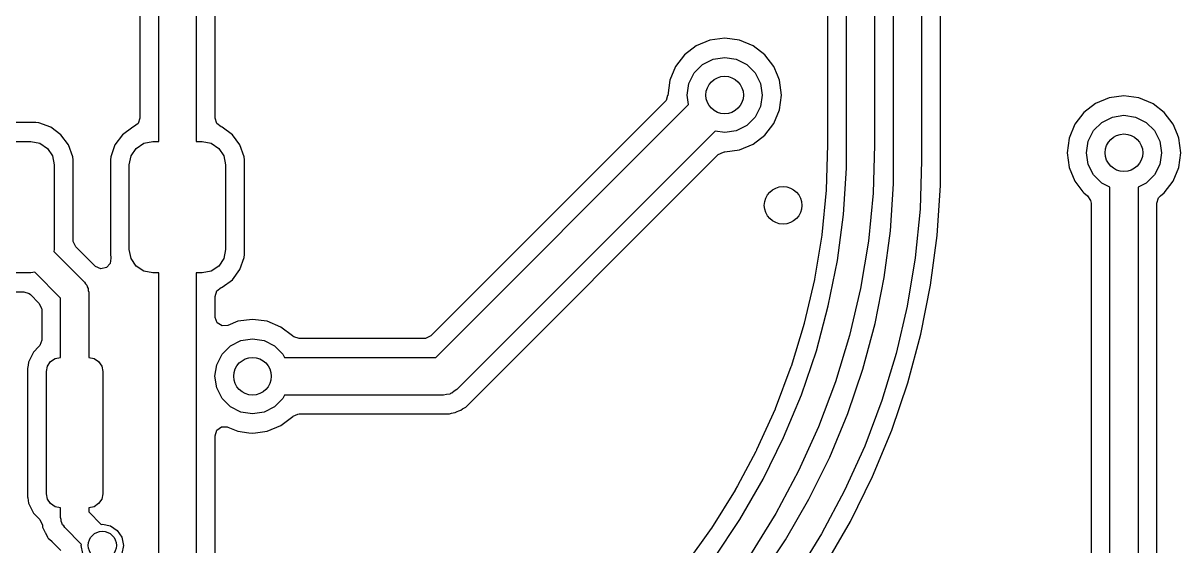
# Model space of a CAD drawing. Extents: x 0 to 2.79, y -2.39 to 0.
# Drawn here: x 1.7865 to 2.2719, y -1.0388 to -0.8197 of the extents above; entities that cross this region are included whole.
import ezdxf

# ---------------------------------------------------------------- set-up
doc = ezdxf.new("R2010")
doc.units = 0
doc.header["$MEASUREMENT"] = 0
doc.layers.add('BLACK', color=7, linetype='CONTINUOUS')

msp = doc.modelspace()

# ---------------------------------------------------------------- linework, layer by layer
at = {"layer": 'BLACK', "linetype": 'CONTINUOUS'}
for p, q in [((2.1238, -0.678453), (2.1238, -0.870657)), ((2.13169, -0.870689), (2.13169, -0.675953)), ((2.1435, -0.675953), (2.1435, -0.870689)), ((2.15138, -0.877222), (2.15138, -0.677921)), ((2.16319, -0.677921), (2.16319, -0.877222)), ((2.17108, -0.875036), (2.17108, -0.678017)), ((1.85906, -0.751673), (1.85906, -0.869291)), ((1.84331, -0.869291), (1.84331, -0.763976)), ((1.83541, -0.775768), (1.83541, -0.859479)), ((1.86695, -0.859479), (1.86695, -0.77229)), ((2.0687, -0.829182), (2.06376, -0.832971)), ((2.07445, -0.8268), (2.0687, -0.829182)), ((2.0687, -0.829182), (2.0687, -0.829182)), ((2.08062, -0.825987), (2.07445, -0.8268)), ((2.07445, -0.8268), (2.07445, -0.8268)), ((2.0868, -0.8268), (2.08062, -0.825987)), ((2.08062, -0.825987), (2.08062, -0.825987)), ((2.09255, -0.829182), (2.0868, -0.8268)), ((2.0868, -0.8268), (2.0868, -0.8268)), ((2.09749, -0.832971), (2.09255, -0.829182)), ((2.06376, -0.832972), (2.05997, -0.83791)), ((2.06376, -0.832971), (2.06376, -0.832972)), ((2.07137, -0.837092), (2.07576, -0.834856)), ((2.07576, -0.834856), (2.08062, -0.834085)), ((2.08062, -0.834085), (2.08549, -0.834856)), ((2.08549, -0.834856), (2.08988, -0.837092)), ((2.09749, -0.832972), (2.09749, -0.832971)), ((2.09749, -0.832971), (2.09749, -0.832971)), ((2.09749, -0.832971), (2.09749, -0.832971)), ((2.09749, -0.832971), (2.09749, -0.832971)), ((2.10128, -0.83791), (2.09749, -0.832972)), ((2.05997, -0.83791), (2.05759, -0.843661)), ((2.05997, -0.83791), (2.05997, -0.83791)), ((2.06788, -0.840576), (2.07137, -0.837092)), ((2.08988, -0.837092), (2.09336, -0.840576)), ((2.10277, -0.841513), (2.10128, -0.83791)), ((2.10128, -0.83791), (2.10128, -0.83791)), ((2.05759, -0.843661), (2.05675, -0.850086)), ((2.05759, -0.843661), (2.05759, -0.843661)), ((2.06565, -0.844966), (2.06788, -0.840576)), ((2.09336, -0.840576), (2.0956, -0.844966)), ((2.10366, -0.843661), (2.10277, -0.841513)), ((2.10447, -0.849833), (2.10366, -0.843661)), ((2.06488, -0.849833), (2.06565, -0.844966)), ((2.0956, -0.844966), (2.09637, -0.849833)), ((2.05564, -0.852521), (1.95735, -0.950807)), ((1.95948, -0.959843), (2.06551, -0.853815)), ((2.05603, -0.852056), (2.05564, -0.852521)), ((2.05668, -0.850077), (2.05603, -0.852056)), ((2.05675, -0.850086), (2.05668, -0.850077)), ((2.06551, -0.853815), (2.06488, -0.849833)), ((2.09637, -0.849833), (2.0956, -0.854699)), ((2.10366, -0.856005), (2.10447, -0.849833)), ((2.23611, -0.853365), (2.23117, -0.857154)), ((2.24186, -0.850983), (2.23611, -0.853365)), ((2.23611, -0.853365), (2.23611, -0.853365)), ((2.24803, -0.85017), (2.24186, -0.850982)), ((2.24186, -0.850982), (2.24186, -0.850983)), ((2.2542, -0.850982), (2.24803, -0.85017)), ((2.24803, -0.85017), (2.24803, -0.85017)), ((2.2542, -0.850983), (2.2542, -0.850982)), ((2.25995, -0.853365), (2.2542, -0.850983)), ((2.26021, -0.853563), (2.25995, -0.853365)), ((2.25995, -0.853365), (2.25995, -0.853365)), ((2.25995, -0.853365), (2.25995, -0.853365)), ((2.26489, -0.857154), (2.26021, -0.853563)), ((2.09336, -0.859089), (2.08988, -0.862573)), ((2.0956, -0.854699), (2.09336, -0.859089)), ((2.10128, -0.861756), (2.10366, -0.856005)), ((2.23117, -0.857154), (2.22738, -0.862093)), ((2.23117, -0.857154), (2.23117, -0.857154)), ((2.23878, -0.861275), (2.24317, -0.859038)), ((2.24317, -0.859038), (2.24803, -0.858268)), ((2.24803, -0.858268), (2.2529, -0.859038)), ((2.2529, -0.859038), (2.25729, -0.861275)), ((2.26868, -0.862093), (2.26489, -0.857154)), ((2.26489, -0.857154), (2.26489, -0.857154)), ((2.26489, -0.857154), (2.26489, -0.857154)), ((2.26489, -0.857154), (2.26489, -0.857154)), ((2.26489, -0.857154), (2.26489, -0.857154)), ((1.7918, -0.861398), (1.76686, -0.861398)), ((1.793, -0.86151), (1.7918, -0.861398)), ((1.7918, -0.861398), (1.7918, -0.861398)), ((1.79805, -0.863276), (1.793, -0.86151)), ((1.793, -0.86151), (1.793, -0.86151)), ((1.80235, -0.866451), (1.79805, -0.863276)), ((1.83247, -0.863276), (1.82816, -0.866451)), ((1.8328, -0.863158), (1.83247, -0.863276)), ((1.83247, -0.863276), (1.83247, -0.863276)), ((1.83467, -0.86177), (1.8328, -0.863158)), ((1.83541, -0.859479), (1.83467, -0.86177)), ((1.86764, -0.861698), (1.86695, -0.859479)), ((1.86956, -0.863158), (1.86764, -0.861698)), ((1.8699, -0.863276), (1.86956, -0.863158)), ((1.8742, -0.866451), (1.8699, -0.863276)), ((1.8699, -0.863276), (1.8699, -0.863276)), ((2.08988, -0.862573), (2.08549, -0.86481)), ((2.09749, -0.866694), (2.10128, -0.861756)), ((2.22738, -0.862093), (2.225, -0.867844)), ((2.22738, -0.862093), (2.22738, -0.862093)), ((2.23529, -0.864759), (2.23878, -0.861275)), ((2.25729, -0.861275), (2.26077, -0.864759)), ((2.27045, -0.866358), (2.26868, -0.862093)), ((2.26868, -0.862093), (2.26868, -0.862093)), ((1.8055, -0.870721), (1.80235, -0.866451)), ((1.80235, -0.866451), (1.80235, -0.866451)), ((1.80235, -0.866451), (1.80235, -0.866451)), ((1.80235, -0.866451), (1.80235, -0.866451)), ((1.80235, -0.866451), (1.80235, -0.866451)), ((1.82816, -0.866451), (1.82499, -0.870753)), ((1.82816, -0.866451), (1.82816, -0.866451)), ((1.87735, -0.870721), (1.8742, -0.866451)), ((1.8742, -0.866451), (1.8742, -0.866451)), ((1.8742, -0.866451), (1.8742, -0.866451)), ((1.8742, -0.866451), (1.8742, -0.866451)), ((1.8742, -0.866451), (1.8742, -0.866451)), ((2.07664, -0.86495), (1.96831, -0.973284)), ((2.08062, -0.865581), (2.07664, -0.86495)), ((2.08549, -0.86481), (2.08062, -0.865581)), ((2.09255, -0.870484), (2.09749, -0.866694)), ((2.225, -0.867844), (2.22419, -0.874016)), ((2.225, -0.867844), (2.225, -0.867844)), ((2.23305, -0.869149), (2.23529, -0.864759)), ((2.26077, -0.864759), (2.26301, -0.869149)), ((2.27106, -0.867844), (2.27045, -0.866358)), ((2.27188, -0.874016), (2.27106, -0.867844)), ((1.769, -0.869291), (1.78967, -0.869291)), ((1.78967, -0.869291), (1.79343, -0.870041)), ((1.79343, -0.870041), (1.79663, -0.872174)), ((1.79663, -0.872174), (1.79876, -0.875367)), ((1.80552, -0.870753), (1.8055, -0.870721)), ((1.80729, -0.875799), (1.80552, -0.870753)), ((1.82499, -0.870753), (1.82322, -0.875799)), ((1.83175, -0.875367), (1.83389, -0.872174)), ((1.83389, -0.872174), (1.83708, -0.870041)), ((1.83708, -0.870041), (1.84085, -0.869291)), ((1.84085, -0.869291), (1.84331, -0.869291)), ((1.85906, -0.869291), (1.86152, -0.869291)), ((1.86152, -0.869291), (1.86528, -0.870041)), ((1.86528, -0.870041), (1.86848, -0.872174)), ((1.86848, -0.872174), (1.87061, -0.875367)), ((1.87737, -0.870753), (1.87735, -0.870721)), ((1.87914, -0.875799), (1.87737, -0.870753)), ((2.08008, -0.873727), (2.08052, -0.873692)), ((2.08052, -0.873692), (2.08062, -0.873679)), ((2.08062, -0.873679), (2.0868, -0.872866)), ((2.08062, -0.873679), (2.08062, -0.873679)), ((2.0868, -0.872866), (2.09255, -0.870484)), ((2.1238, -0.870721), (2.12318, -0.88955)), ((2.1238, -0.870657), (2.1238, -0.870721)), ((2.13169, -0.88042), (2.13169, -0.870689)), ((2.1435, -0.870689), (2.14284, -0.890903)), ((2.1435, -0.870689), (2.1435, -0.870689)), ((2.23228, -0.874016), (2.23305, -0.869149)), ((2.26301, -0.869149), (2.26378, -0.874016)), ((1.79876, -0.875367), (1.79951, -0.879134)), ((1.8074, -0.876997), (1.80729, -0.875799)), ((1.80729, -0.875799), (1.80729, -0.875799)), ((1.8074, -0.910681), (1.8074, -0.876997)), ((1.8074, -0.876997), (1.8074, -0.876997)), ((1.82322, -0.875799), (1.82311, -0.876997)), ((1.82311, -0.876997), (1.82311, -0.916704)), ((1.82322, -0.875799), (1.82322, -0.875799)), ((1.831, -0.879134), (1.83175, -0.875367)), ((1.87061, -0.875367), (1.87136, -0.879134)), ((1.87925, -0.876997), (1.87914, -0.875799)), ((1.87914, -0.875799), (1.87914, -0.875799)), ((1.87925, -0.916704), (1.87925, -0.876997)), ((1.87925, -0.876997), (1.87925, -0.876997)), ((1.97301, -0.979743), (2.07794, -0.87482)), ((2.07794, -0.87482), (2.08008, -0.873727)), ((2.15138, -0.887081), (2.15138, -0.877222)), ((2.15138, -0.877222), (2.15138, -0.877222)), ((2.16319, -0.877222), (2.16252, -0.897691)), ((2.16319, -0.877222), (2.16319, -0.877222)), ((2.17108, -0.877222), (2.17108, -0.875036)), ((2.17108, -0.887726), (2.17108, -0.877222)), ((2.22419, -0.874016), (2.22419, -0.874016)), ((2.22419, -0.874016), (2.225, -0.880187)), ((2.23305, -0.878882), (2.23228, -0.874016)), ((2.26378, -0.874016), (2.26301, -0.878882)), ((2.27106, -0.880187), (2.27188, -0.874016)), ((1.79951, -0.879134), (1.79951, -0.914567)), ((1.831, -0.914567), (1.831, -0.879134)), ((1.87136, -0.879134), (1.87136, -0.914567)), ((2.13042, -0.89984), (2.13169, -0.88042)), ((2.225, -0.880187), (2.225, -0.880188)), ((2.225, -0.880188), (2.22738, -0.885939)), ((2.23529, -0.883272), (2.23305, -0.878882)), ((2.23878, -0.886756), (2.23529, -0.883272)), ((2.26077, -0.883272), (2.25729, -0.886756)), ((2.26301, -0.878882), (2.26077, -0.883272)), ((2.26868, -0.885939), (2.27106, -0.880187)), ((2.15009, -0.906757), (2.15138, -0.887081)), ((2.16971, -0.908689), (2.17108, -0.887726)), ((2.22738, -0.885939), (2.22738, -0.885939)), ((2.22738, -0.885939), (2.23078, -0.890363)), ((2.24213, -0.888464), (2.23878, -0.886756)), ((2.25729, -0.886756), (2.25394, -0.888464)), ((2.26489, -0.890877), (2.26868, -0.885939)), ((2.12317, -0.889677), (2.12133, -0.908394)), ((2.12318, -0.88955), (2.12317, -0.889677)), ((2.14284, -0.890903), (2.14086, -0.91103)), ((2.23078, -0.890363), (2.23117, -0.890877)), ((2.23117, -0.890877), (2.23117, -0.890877)), ((2.23117, -0.890877), (2.23271, -0.892057)), ((2.23271, -0.892057), (2.23407, -0.894042)), ((2.24213, -1.0669), (2.24213, -0.888464)), ((2.25394, -0.888464), (2.25394, -1.06475)), ((2.26183, -0.895149), (2.26258, -0.892858)), ((2.26258, -0.892858), (2.26336, -0.892057)), ((2.26336, -0.892057), (2.26489, -0.890877)), ((2.16252, -0.897691), (2.16051, -0.918073)), ((2.23407, -0.894042), (2.23423, -0.895149)), ((2.23423, -0.895149), (2.23423, -1.05469)), ((2.26183, -0.903533), (2.26183, -0.895149)), ((2.12788, -0.919136), (2.13042, -0.89984)), ((2.14751, -0.926306), (2.15009, -0.906757)), ((2.26183, -1.06186), (2.26183, -0.903533)), ((1.80745, -0.911291), (1.8074, -0.910681)), ((1.80854, -0.913437), (1.80745, -0.911291)), ((2.12131, -0.90852), (2.11825, -0.927077)), ((2.12133, -0.908394), (2.12131, -0.90852)), ((2.14086, -0.91103), (2.13757, -0.930984)), ((2.16697, -0.929518), (2.16971, -0.908689)), ((1.79951, -0.914567), (1.79934, -0.9154)), ((1.79934, -0.9154), (1.81225, -0.928304)), ((1.81668, -0.921571), (1.80854, -0.913437)), ((1.82311, -0.916704), (1.82322, -0.917901)), ((1.83175, -0.918334), (1.831, -0.914567)), ((1.87136, -0.914567), (1.87061, -0.918334)), ((1.87914, -0.917902), (1.87925, -0.916704)), ((1.87925, -0.916704), (1.87925, -0.916704)), ((1.81684, -0.921726), (1.81668, -0.921571)), ((1.81905, -0.922693), (1.81684, -0.921726)), ((1.8214, -0.922179), (1.81905, -0.922693)), ((1.823, -0.92038), (1.8214, -0.922179)), ((1.82322, -0.918139), (1.823, -0.92038)), ((1.82322, -0.917901), (1.82324, -0.917983)), ((1.82324, -0.918138), (1.82322, -0.918139)), ((1.82324, -0.917983), (1.82324, -0.918036)), ((1.82324, -0.918036), (1.82324, -0.918138)), ((1.83389, -0.921527), (1.83175, -0.918334)), ((1.83708, -0.92366), (1.83389, -0.921527)), ((1.86848, -0.921527), (1.86528, -0.92366)), ((1.87061, -0.918334), (1.86848, -0.921527)), ((1.87737, -0.922948), (1.87914, -0.917902)), ((2.12408, -0.938223), (2.12788, -0.919136)), ((2.16051, -0.918073), (2.15718, -0.93828)), ((1.78967, -0.924409), (1.769, -0.924409)), ((1.79132, -0.92408), (1.78967, -0.924409)), ((1.80217, -0.934926), (1.79132, -0.92408)), ((1.84085, -0.924409), (1.83708, -0.92366)), ((1.84331, -0.924409), (1.84085, -0.924409)), ((1.84331, -1.11642), (1.84331, -0.924409)), ((1.86152, -0.924409), (1.85906, -0.924409)), ((1.85906, -0.924409), (1.85906, -1.11969)), ((1.86528, -0.92366), (1.86152, -0.924409)), ((1.8742, -0.92725), (1.87737, -0.922948)), ((2.11825, -0.927077), (2.11822, -0.927202)), ((2.14367, -0.945645), (2.14751, -0.926306)), ((1.81225, -0.928304), (1.81264, -0.928978)), ((1.81264, -0.928978), (1.81319, -0.929528)), ((1.81319, -0.929528), (1.81339, -0.930279)), ((1.81339, -0.930279), (1.81378, -0.930952)), ((1.81378, -0.930952), (1.81378, -0.931729)), ((1.81378, -0.931729), (1.81398, -0.93248)), ((1.86695, -0.934222), (1.86769, -0.931931)), ((1.86769, -0.931931), (1.86956, -0.930543)), ((1.86956, -0.930543), (1.8699, -0.930425)), ((1.8699, -0.930425), (1.8742, -0.92725)), ((2.11822, -0.927202), (2.11395, -0.945518)), ((2.13757, -0.930984), (2.13297, -0.95068)), ((2.16287, -0.950122), (2.16697, -0.929518)), ((1.76686, -0.932303), (1.78676, -0.932303)), ((1.78676, -0.932303), (1.78906, -0.933048)), ((1.78906, -0.933048), (1.78952, -0.933445)), ((1.78952, -0.933445), (1.79313, -0.937054)), ((1.80217, -0.959843), (1.80217, -0.934926)), ((1.81398, -0.93248), (1.81398, -0.959843)), ((1.86695, -0.9428), (1.86695, -0.934222)), ((1.79313, -0.937054), (1.79422, -0.939201)), ((1.79422, -0.939201), (1.79427, -0.939811)), ((1.79427, -0.939811), (1.79427, -0.952512)), ((2.11905, -0.957022), (2.12408, -0.938223)), ((2.15718, -0.93828), (2.15252, -0.958225)), ((1.86696, -0.943106), (1.86695, -0.9428)), ((1.86788, -0.945332), (1.86696, -0.943106)), ((1.86994, -0.94659), (1.86788, -0.945332)), ((1.87234, -0.946401), (1.86994, -0.94659)), ((1.87649, -0.944683), (1.87234, -0.946401)), ((1.88266, -0.943871), (1.87649, -0.944683)), ((1.87649, -0.944683), (1.87649, -0.944683)), ((1.88883, -0.944683), (1.88266, -0.943871)), ((1.88266, -0.943871), (1.88266, -0.943871)), ((1.89458, -0.947065), (1.88883, -0.944683)), ((1.88883, -0.944683), (1.88883, -0.944683)), ((2.11392, -0.945641), (2.10846, -0.963638)), ((2.11395, -0.945518), (2.11392, -0.945641)), ((2.13856, -0.964691), (2.14367, -0.945645)), ((1.89458, -0.947066), (1.89458, -0.947065)), ((1.89458, -0.947065), (1.89458, -0.947065)), ((1.89946, -0.950807), (1.89458, -0.947066)), ((1.8996, -0.950916), (1.89946, -0.950807)), ((1.89994, -0.951204), (1.8996, -0.950916)), ((1.90223, -0.951949), (1.89994, -0.951204)), ((1.95735, -0.950807), (1.9552, -0.951901)), ((2.13297, -0.95068), (2.1271, -0.970033)), ((2.15743, -0.970414), (2.16287, -0.950122)), ((1.79313, -0.955268), (1.79078, -0.957619)), ((1.79353, -0.954803), (1.79313, -0.955268)), ((1.79427, -0.952512), (1.79353, -0.954803)), ((1.86992, -0.95846), (1.8734, -0.954976)), ((1.8734, -0.954976), (1.87779, -0.952739)), ((1.87779, -0.952739), (1.88266, -0.951969)), ((1.88266, -0.951969), (1.88752, -0.952739)), ((1.88752, -0.952739), (1.89191, -0.954976)), ((1.89191, -0.954976), (1.8954, -0.95846)), ((1.9546, -0.951949), (1.90223, -0.951949)), ((1.9552, -0.951901), (1.9546, -0.951949)), ((1.79078, -0.957619), (1.78876, -0.961756)), ((1.79078, -0.957619), (1.79078, -0.957619)), ((1.79799, -0.961572), (1.79991, -0.960292)), ((1.79991, -0.960292), (1.80217, -0.959843)), ((1.81398, -0.959843), (1.81624, -0.960292)), ((1.81624, -0.960292), (1.81815, -0.961572)), ((1.86768, -0.96285), (1.86992, -0.95846)), ((1.8954, -0.95846), (1.8961, -0.959843)), ((1.8961, -0.959843), (1.95948, -0.959843)), ((2.11279, -0.975451), (2.11905, -0.957022)), ((2.15252, -0.958225), (2.14658, -0.977824)), ((1.78856, -0.963075), (1.78837, -0.964439)), ((1.78837, -0.964439), (1.78837, -1.01824)), ((1.78876, -0.961756), (1.78856, -0.963075)), ((1.79626, -0.965748), (1.79671, -0.963488)), ((1.79626, -1.01693), (1.79626, -0.965748)), ((1.79671, -0.963488), (1.79799, -0.961572)), ((1.81815, -0.961572), (1.81943, -0.963488)), ((1.81943, -0.963488), (1.81988, -0.965748)), ((1.81988, -0.965748), (1.81988, -1.01693)), ((1.86691, -0.967717), (1.86768, -0.96285)), ((2.10842, -0.963759), (2.1018, -0.981361)), ((2.10846, -0.963638), (2.10842, -0.963759)), ((2.13223, -0.983363), (2.13856, -0.964691)), ((1.86768, -0.972583), (1.86691, -0.967717)), ((2.1271, -0.970033), (2.11998, -0.988961)), ((2.15068, -0.990308), (2.15743, -0.970414)), ((1.86992, -0.976973), (1.86768, -0.972583)), ((1.8961, -0.975591), (1.8954, -0.976973)), ((1.96274, -0.975591), (1.8961, -0.975591)), ((1.96403, -0.975297), (1.96274, -0.975591)), ((1.96534, -0.975149), (1.96403, -0.975297)), ((1.96572, -0.97491), (1.96534, -0.975149)), ((1.96616, -0.974811), (1.96572, -0.97491)), ((1.96719, -0.973987), (1.96616, -0.974811)), ((1.96831, -0.973284), (1.96719, -0.973987)), ((2.10534, -0.993431), (2.11279, -0.975451)), ((1.8734, -0.980457), (1.86992, -0.976973)), ((1.87779, -0.982694), (1.8734, -0.980457)), ((1.89191, -0.980457), (1.88752, -0.982694)), ((1.8954, -0.976973), (1.89191, -0.980457)), ((1.97212, -0.980632), (1.97279, -0.979966)), ((1.97279, -0.979966), (1.97301, -0.979744)), ((1.97279, -0.979966), (1.97279, -0.979966)), ((1.97301, -0.979744), (1.97301, -0.979743)), ((2.14658, -0.977824), (2.13936, -0.996991)), ((1.88266, -0.983465), (1.87779, -0.982694)), ((1.88752, -0.982694), (1.88266, -0.983465)), ((1.89458, -0.988368), (1.89952, -0.984578)), ((1.89952, -0.984578), (1.89972, -0.984423)), ((1.89952, -0.984578), (1.89952, -0.984578)), ((1.89972, -0.984423), (1.89976, -0.984477)), ((1.89976, -0.984477), (1.90162, -0.983532)), ((1.90162, -0.983532), (1.90223, -0.983484)), ((1.90223, -0.983484), (1.96524, -0.983484)), ((1.96524, -0.983484), (1.96614, -0.983191)), ((1.96524, -0.983484), (1.96524, -0.983484)), ((1.96614, -0.983191), (1.96674, -0.983048)), ((1.96674, -0.983048), (1.96767, -0.982899)), ((1.96767, -0.982899), (1.96852, -0.982468)), ((1.96852, -0.982468), (1.96909, -0.982234)), ((1.96909, -0.982234), (1.96999, -0.981941)), ((1.96999, -0.981941), (1.97076, -0.981382)), ((1.97076, -0.981382), (1.97128, -0.981063)), ((1.97128, -0.981063), (1.97212, -0.980632)), ((2.10175, -0.981479), (2.0979, -0.989972)), ((2.1018, -0.981361), (2.10175, -0.981479)), ((2.12468, -1.00158), (2.13223, -0.983363)), ((1.86769, -0.990342), (1.86964, -0.988926)), ((1.86964, -0.988926), (1.87205, -0.988926)), ((1.87205, -0.988926), (1.87234, -0.989031)), ((1.87234, -0.989031), (1.87649, -0.99075)), ((1.88883, -0.99075), (1.89458, -0.988368)), ((2.0979, -0.989972), (2.09399, -0.998609)), ((2.11998, -0.988961), (2.11163, -1.00738)), ((1.86695, -0.992633), (1.86769, -0.990342)), ((1.86695, -1.12101), (1.86695, -0.992633)), ((1.87649, -0.99075), (1.88111, -0.991359)), ((1.88111, -0.991359), (1.88266, -0.991562)), ((1.88266, -0.991562), (1.88389, -0.9914)), ((1.88266, -0.991562), (1.88266, -0.991562)), ((1.88266, -0.991562), (1.88266, -0.991562)), ((1.88389, -0.9914), (1.88883, -0.99075)), ((2.09673, -1.01089), (2.10534, -0.993431)), ((2.14264, -1.00972), (2.15068, -0.990308)), ((2.09366, -0.999232), (2.08593, -1.01368)), ((2.09393, -0.998724), (2.09366, -0.999232)), ((2.09399, -0.998609), (2.09393, -0.998724)), ((2.13936, -0.996991), (2.13091, -1.01565)), ((2.11596, -1.01926), (2.12468, -1.00158)), ((2.11163, -1.00738), (2.1021, -1.02522)), ((2.08593, -1.01368), (2.08506, -1.01531)), ((2.087, -1.02774), (2.09673, -1.01089)), ((2.13335, -1.02856), (2.14264, -1.00972)), ((1.78837, -1.01824), (1.78843, -1.01869)), ((1.78843, -1.01869), (1.78876, -1.02092)), ((1.79671, -1.01919), (1.79626, -1.01693)), ((1.79799, -1.0211), (1.79671, -1.01919)), ((1.81943, -1.01919), (1.81815, -1.0211)), ((1.81988, -1.01693), (1.81943, -1.01919)), ((2.085, -1.01542), (2.07507, -1.03139)), ((2.08506, -1.01531), (2.085, -1.01542)), ((2.1061, -1.03634), (2.11596, -1.01926)), ((2.13091, -1.01565), (2.12126, -1.03371)), ((1.78876, -1.02092), (1.79068, -1.02486)), ((1.79991, -1.02239), (1.79799, -1.0211)), ((1.80217, -1.02283), (1.79991, -1.02239)), ((1.80217, -1.02697), (1.80217, -1.02283)), ((1.81624, -1.02239), (1.81398, -1.02283)), ((1.81398, -1.02283), (1.81398, -1.02452)), ((1.81815, -1.0211), (1.81624, -1.02239)), ((1.79068, -1.02486), (1.79078, -1.02506)), ((1.79078, -1.02506), (1.79343, -1.02771)), ((1.79343, -1.02771), (1.79452, -1.02985)), ((1.80237, -1.02772), (1.80217, -1.02697)), ((1.80237, -1.0285), (1.80237, -1.02772)), ((1.80276, -1.02917), (1.80237, -1.0285)), ((1.81398, -1.02452), (1.81926, -1.02981)), ((2.07619, -1.04392), (2.087, -1.02774)), ((2.1021, -1.02522), (2.09142, -1.04239)), ((2.12388, -1.04495), (2.13335, -1.02856)), ((1.79452, -1.02985), (1.79454, -1.02998)), ((1.79454, -1.02998), (1.79466, -1.03096)), ((1.79466, -1.03096), (1.79475, -1.03124)), ((1.79475, -1.03124), (1.79484, -1.03151)), ((1.79484, -1.03151), (1.79578, -1.03325)), ((1.79578, -1.03325), (1.79582, -1.03332)), ((1.79582, -1.03332), (1.79669, -1.0351)), ((1.80296, -1.02992), (1.80276, -1.02917)), ((1.80351, -1.03047), (1.80296, -1.02992)), ((1.8039, -1.03114), (1.80351, -1.03047)), ((1.81091, -1.03816), (1.8039, -1.03114)), ((1.81926, -1.02981), (1.81969, -1.02972)), ((1.81969, -1.02972), (1.82307, -1.0304)), ((1.82307, -1.0304), (1.82595, -1.03232)), ((1.82595, -1.03232), (1.82787, -1.03519)), ((2.075, -1.0315), (2.06404, -1.04679)), ((2.07507, -1.03139), (2.075, -1.0315)), ((2.12126, -1.03371), (2.11044, -1.0511)), ((1.79669, -1.0351), (1.79685, -1.03533)), ((1.79685, -1.03533), (1.79703, -1.03556)), ((1.79703, -1.03556), (1.79848, -1.0369)), ((1.79848, -1.0369), (1.79854, -1.03696)), ((1.79854, -1.03696), (1.80231, -1.04072)), ((1.81083, -1.03858), (1.81091, -1.03816)), ((1.8115, -1.04197), (1.81083, -1.03858)), ((1.82787, -1.03519), (1.82854, -1.03858)), ((1.82854, -1.03858), (1.82787, -1.04197)), ((2.09514, -1.05274), (2.1061, -1.03634))]:
    msp.add_line(p, q, dxfattribs=at)
at = {"layer": 'BLACK'}
for centre, radius in [((2.08062, -0.849833), 0.007874), ((2.24803, -0.874016), 0.007874), ((2.10512, -0.896063), 0.007874), ((1.88266, -0.967717), 0.007874), ((1.81969, -1.03858), 0.005906)]:
    msp.add_circle(centre, radius, dxfattribs=at)

doc.saveas('drawing.dxf')
